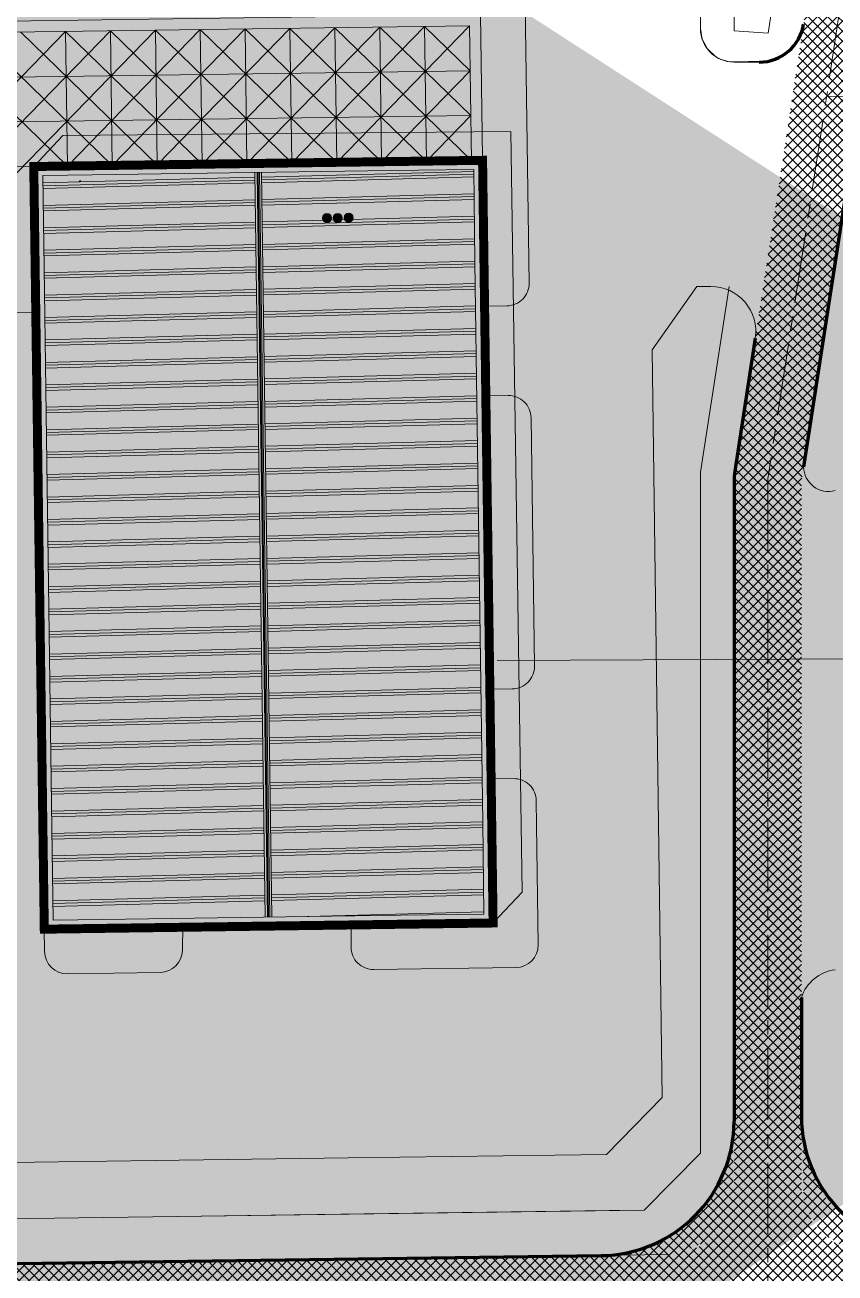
# Model space of a CAD drawing. Header units: millimetres. Extents: x 89040 to 596321, y -313033 to 2401191.
# Drawn here: x 595918.1 to 595990.3, y 1200620 to 1200731.3 of the extents above; entities that cross this region are included whole.
import ezdxf

# ---------------------------------------------------------------- set-up
doc = ezdxf.new("R2010")
doc.units = ezdxf.units.MM
doc.header["$MEASUREMENT"] = 0
doc.linetypes.add('CENTER', pattern=[50.800000000000004, 31.75, -6.349999999999999, 6.349999999999999, -6.349999999999999])
doc.layers.get('0').update_dxf_attribs({"color": 251, "lineweight": 9})
for name, color, linetype, lineweight in [('1', 8, 'Continuous', 13), ('4 duong di', 11, 'Continuous', 9), ('BONGDO', 251, 'Continuous', 9), ('CONGTRINH', 7, 'Continuous', 20), ('CONGTRINH2', 30, 'Continuous', 18), ('KICH THUOC', 1, 'Continuous', 9), ('KY HIEU', 9, 'Continuous', 9), ('LEDUONG', 6, 'Continuous', 20), ('LONGDUONG', 4, 'Continuous', 90), ('MANH', 8, 'Continuous', 9), ('tang cao', 7, 'Continuous', 5), ('THAY', 163, 'Continuous', 15), ('truc', 8, 'CENTER', 9), ('Tuong wc', 8, 'Continuous', 9), ('vat dung', 46, 'Continuous', 5)]:
    doc.layers.add(name, color=color, linetype=linetype, lineweight=lineweight)
doc.layers.add('DUONG NOI BO CONG TRINH', color=7, linetype='Continuous', lineweight=20, true_color=0x5e5e5e)
doc.styles.add('200_dim', font='VAVON.TTF', dxfattribs={"height": 400})
doc.styles.add('THAO', font='VHELVCN.TTF')
doc.styles.add('VN', font='VHELVCN.TTF')
doc.dimstyles.new('dim200', dxfattribs={"dimtxt": 1, "dimasz": 300, "dimexe": 200, "dimexo": 200, "dimgap": 50, "dimtad": 1, "dimdec": 0, "dimtxsty": '200_dim', "dimblk": 'STIK', "dimcen": -250, "dimdle": 100, "dimclrd": 256, "dimclre": 256, "dimclrt": 42, "dimadec": 0, "dimazin": 0, "dimtfac": 1, "dimtdec": 0, "dimtix": 1, "dimtmove": 2, "dimatfit": 3, "dimfxl": 1, "dimlwd": 9, "dimlwe": 9, "dimarcsym": 0})
doc.dimstyles.new('HOA75', dxfattribs={"dimscale": 0, "dimtxt": 450, "dimasz": 120, "dimexe": 150, "dimexo": 0, "dimgap": 50, "dimtad": 1, "dimdec": 0, "dimrnd": 0.001, "dimzin": 13, "dimdsep": 46, "dimtxsty": 'VN', "dimblk": 'TICKA', "dimcen": 0.09, "dimclrd": 9, "dimclre": 9, "dimclrt": 7, "dimadec": 0, "dimazin": 0, "dimtfac": 1, "dimtdec": 0, "dimtix": 1, "dimtmove": 2, "dimatfit": 3, "dimldrblk": 'PL1', "dimfxl": 1, "dimtolj": 1, "dimtzin": 13, "dimarcsym": 0})
doc.dimstyles.new('SK100-M', dxfattribs={"dimscale": 100, "dimtxt": 3.6, "dimasz": 1.5, "dimexe": 3, "dimexo": 2, "dimgap": 0.5, "dimtad": 1, "dimdec": 0, "dimtxsty": 'THAO', "dimblk": 'ARCHTICK', "dimcen": 0.091, "dimdle": 3, "dimclrd": 256, "dimclre": 256, "dimclrt": 9, "dimadec": 0, "dimazin": 0, "dimtfac": 1, "dimtdec": 0, "dimtmove": 2, "dimatfit": 3, "dimfxl": 55, "dimfxlon": 1, "dimlwe": -1, "dimarcsym": 0})
pattern_1 = [(45, (27179.21699432831, -3.795911343069747), (-0.4419417382415922, 0.4419417382415923), []), (135, (27179.21699432831, -3.795911343069747), (-0.4419417382415923, -0.4419417382415922), [])]
pattern_2 = [(181.5399999999797, (594650.3527654881, 1198136.11866812), (0.0537496686803299, -1.999277612818378), []), (181.5399999999797, (594650.3594841966, 1198135.868758418), (0.0537496686803299, -1.999277612818378), []), (181.5399999999797, (594650.3662029053, 1198135.618848717), (0.0537496686803299, -1.999277612818378), [])]

# ---------------------------------------------------------------- blocks, each defined once
blk = doc.blocks.new('STIK')
h = blk.add_hatch(color=256)
edge = h.paths.add_edge_path()
edge.add_line((-0.1621320343547268, -0.3742640687123639), (0.374264068712364, 0.1621320343565458))
edge.add_arc((0.2681980515335454, 0.2681980515344549), 0.1500000000005398, 315.0000000002456, 495.0000000002457)
edge.add_line((0.1621320343547268, 0.3742640687123639), (-0.374264068712364, -0.1621320343565458))
edge.add_arc((-0.2681980515335454, -0.2681980515344549), 0.1500000000005398, 135.0000000002456, 315.0000000002456)
for p, q in [((0, 0.2121320343567277), (0, 1)), ((-0.2121320343576372, 0), (-1, 0)), ((1, 0), (0.2121320343576372, 0)), ((0, -1), (0, -0.2121320343567277))]:
    blk.add_line(p, q)
blk.add_lwpolyline([(-0.1621320343547268, -0.3742640687123639), (0.3742640687123639, 0.1621320343565458, 0.9999999999999998), (0.1621320343547268, 0.3742640687123639), (-0.3742640687123639, -0.1621320343565458, 0.9999999999999998)], format="xyb", close=True)
blk = doc.blocks.new('_ARCHTICK')
at = {"color": 0, "linetype": 'ByBlock', "const_width": 0.15}
blk.add_lwpolyline([(-0.5, -0.5), (0.5, 0.5)], dxfattribs=at)
blk = doc.blocks.new('PL')
at = {"layer": '1', "ltscale": 100}
blk.add_line((4.029908342286944, 0), (-6.671398499514908, 0), dxfattribs=at)
at = {"layer": '1', "ltscale": 100, "const_width": 1.6}
blk.add_lwpolyline([(0, 0), (-2.566846419125795, -8.508275751170004)], dxfattribs=at)
blk = doc.blocks.new('PL1')
at = {"layer": '4 duong di', "ltscale": 100, "xscale": 0.25, "yscale": 0.25, "zscale": 0.25}
blk.add_blockref('PL', (0, 0), dxfattribs=at)
blk = doc.blocks.new('TICKA')
at = {"color": 0}
for p, q in [((0, 2.5), (0, -2.5)), ((-2.5, 0), (2.5, 0))]:
    blk.add_line(p, q, dxfattribs=at)
at = {"color": 0, "const_width": 0.5}
blk.add_lwpolyline([(-0.7071067811865533, -0.7071067811865462), (0.7071067811865533, 0.7071067811865462)], dxfattribs=at)
at = {"color": 0, "const_width": 0.25}
for points in [[(0.5821067811865533, 0.7071067811865462, 1), (0.8321067811865532, 0.7071067811865462, 1)], [(-0.8321067811865532, -0.7071067811865462, 1), (-0.5821067811865533, -0.7071067811865462, 1)]]:
    blk.add_lwpolyline(points, format="xyb", close=True, dxfattribs=at)

msp = doc.modelspace()

# ---------------------------------------------------------------- hatches: boundary and pattern name
at = {"layer": 'BONGDO'}
h = msp.add_hatch(dxfattribs=at)
h.set_pattern_fill('ANSI35', color=256, style=0)
h.set_pattern_definition([(45, (594650.3527654881, 1198136.11866812), (-0.1767766952966369, 0.1767766952966369), []), (45, (594650.5295421833, 1198136.11866812), (-0.1767766952966369, 0.1767766952966369), [0.3125, -0.0625, 0, -0.0625])])
h.paths.add_polyline_path([(595959.8108081764, 1200651.188654446), (595962.4104044015, 1200653.947728129), (595961.379492818, 1200721.756338998), (595921.476645409, 1200721.389757878), (595918.8770491839, 1200718.630684195), (595958.6183145869, 1200719.178675507), (595958.8738303522, 1200719.139885761)])
at = {"layer": 'DUONG NOI BO CONG TRINH'}
h = msp.add_hatch(dxfattribs=at)
h.set_pattern_fill('NET', color=256, scale=5, angle=45, style=0)
h.set_pattern_definition(pattern_1)
h.paths.add_polyline_path([(595998.6559202491, 1200617.010962626), (596052.6180359892, 1200617.659607114, -1.001505896176268), (596052.6420749613, 1200615.659753852), (595998.6799592212, 1200615.011109364, -1.001505896169876)], flags=16)
h.paths.add_polyline_path([(596078.6156593093, 1200618.01123476), (596120.7133969328, 1200618.580622515, -1), (596120.7404452122, 1200616.580805426), (596078.6427075886, 1200616.01141767, -1)], flags=16)
h.paths.add_polyline_path([(596146.9251532733, 1200618.93514639), (596194.750692297, 1200619.582004816, -1), (596194.7777405763, 1200617.582187727), (596146.9522015526, 1200616.935329301, -1)], flags=16)
edge = h.paths.add_edge_path()
edge.add_line((595975.3657731194, 1200621.615198485), (595814.2191544888, 1200619.435629782))
edge.add_line((595814.2191544888, 1200619.435629782), (595814.2191544888, 1200614.440191809))
edge.add_line((595814.2191544888, 1200614.440191809), (595970.654496543, 1200616.63223688))
edge.add_arc((595970.668994583, 1200615.632341982), 0.9999999999477333, -89.2251002501614, 90.83070561076909, ccw=False)
edge.add_line((595970.682518723, 1200614.632433438), (595814.219154489, 1200612.439995707))
edge.add_line((595814.2191544888, 1200612.439995707), (595814.2191544888, 1200607.434532218))
edge.add_line((595814.2191544888, 1200607.434532218), (595974.1899593043, 1200609.598197596))
edge.add_arc((595974.2846282816, 1200602.598837783), 7.000000000000224, -2.97859514830634e-11, 90.77489974443807, ccw=False)
edge.add_line((595981.2846282816, 1200602.598837783), (595981.2846282816, 1200568.116294836))
edge.add_line((595981.2846282816, 1200568.116294836), (595987.2846282816, 1200568.116294836))
edge.add_line((595987.2846282816, 1200568.116294836), (595987.2846282816, 1200602.869345315))
edge.add_arc((595994.2846282816, 1200602.869345315), 6.999999999999652, 90.77489974509882, 179.9999999999777, ccw=False)
edge.add_line((595994.1899593043, 1200609.868705127), (596214.8495064847, 1200612.853208601))
edge.add_arc((596214.9576996019, 1200604.853940244), 7.999999999999771, 0.7748997443783878, 90.77489974684738, ccw=False)
edge.add_line((596222.9569679591, 1200604.962133361), (596223.1216775174, 1200592.784316545))
edge.add_line((596223.1216775174, 1200592.784316545), (596232.2089020642, 1200584.085348516))
edge.add_line((596232.2089020642, 1200584.085348516), (596230.7125239094, 1200568.116294836))
edge.add_line((596230.7125239094, 1200568.116294836), (596235.7344274414, 1200568.116294836))
edge.add_line((596235.7344274414, 1200568.116294836), (596236.8020628274, 1200579.50988992))
edge.add_arc((596237.797701228, 1200579.41659375), 1.000000000025044, -5.353261999382028, 174.6467380006179, ccw=False)
edge.add_line((596238.7933396285, 1200579.32329758), (596237.7431888541, 1200568.116294836))
edge.add_line((596237.7431888541, 1200568.116294836), (596242.7650923858, 1200568.116294836))
edge.add_line((596242.7650923858, 1200568.116294836), (596246.7145287261, 1200610.263903525))
edge.add_line((596246.7145287261, 1200610.263903525), (596249.3857955426, 1200635.204781873))
edge.add_arc((596209.6132655388, 1200639.464577303), 40.00000000000047, 353.8866998375029, 369.972605474975)
edge.add_line((596249.0088921756, 1200646.391669181), (596246.000757934, 1200663.499473659))
edge.add_line((596246.000757934, 1200663.499473659), (596243.074904783, 1200681.545597674))
edge.add_line((596243.074904783, 1200681.545597674), (596240.9523005484, 1200693.978825386))
edge.add_line((596240.9523005484, 1200693.978825386), (596234.8613653866, 1200727.436002905))
edge.add_line((596234.8613653866, 1200727.436002905), (596233.1083690637, 1200738.302447849))
edge.add_line((596233.1083690637, 1200738.302447849), (596228.0437250029, 1200738.302447849))
edge.add_line((596228.0437250029, 1200738.302447849), (596229.9332017264, 1200726.58999043))
edge.add_line((596229.9332017264, 1200726.58999043), (596240.6511780344, 1200667.716726069))
edge.add_arc((596239.6270493247, 1200667.758979898), 1.025000000000214, 202.9981794380681, 357.6374124406359, ccw=False)
edge.add_line((596238.6835191245, 1200667.358510471), (596227.961936262, 1200726.25158544))
edge.add_line((596227.9619362621, 1200726.251585439), (596226.0178673784, 1200738.302447849))
edge.add_line((596226.0178673784, 1200738.302447849), (596220.9532233176, 1200738.302447849))
edge.add_line((596220.9532233176, 1200738.302447849), (596223.0337726017, 1200725.405572965))
edge.add_line((596223.0337726017, 1200725.405572964), (596234.5272601291, 1200662.272467408))
edge.add_line((596234.5272601291, 1200662.272467408), (596222.346572496, 1200650.091779775))
edge.add_line((596222.346572496, 1200650.091779775), (596222.5782920497, 1200632.959572611))
edge.add_arc((596214.5790236925, 1200632.851379494), 7.999999999999778, -89.2251003182783, 0.7748997451993205, ccw=False)
edge.add_line((596214.6872168008, 1200624.852111136), (596214.350045043, 1200624.847550762))
edge.add_arc((596214.2689002119, 1200630.84700203), 6.000000000000309, 180.7748997448345, 270.774899681999, ccw=False)
edge.add_line((596208.269448944, 1200630.765857192), (596207.3404592219, 1200699.450800349))
edge.add_line((596207.3404592219, 1200699.450800349), (596201.5986652263, 1200738.302447849))
edge.add_line((596201.5986652263, 1200738.302447849), (596196.5443571823, 1200738.302447849))
edge.add_line((596196.5443571823, 1200738.302447849), (596202.2479127671, 1200699.709539215))
edge.add_arc((596192.3553617847, 1200698.247542273), 10.00000000000323, 0.7748997448081241, 8.406756993279828, ccw=False)
edge.add_line((596202.3544472312, 1200698.382783669), (596203.2428579415, 1200632.698053583))
edge.add_arc((596195.2435895844, 1200632.589860466), 8.000000000000002, -89.39342007300291, 0.7748997448214254, ccw=False)
edge.add_line((596195.3282825375, 1200624.590308785), (596062.0721675436, 1200622.98373728))
edge.add_line((596062.0721675436, 1200622.98373728), (595993.3999588923, 1200621.859215063))
edge.add_arc((595993.2846282818, 1200627.858106531), 6.000000000000245, 179.9999999999696, 271.1013940364465, ccw=False)
edge.add_line((595987.2846282817, 1200627.858106531), (595987.2846282817, 1200690.089951259))
edge.add_arc((595993.2846282818, 1200690.089951259), 6.000000000000794, 171.2561994801889, 179.9999999999826, ccw=False)
edge.add_line((595987.3543604938, 1200691.002049919), (595994.6293489247, 1200738.302447849))
edge.add_line((595994.6293489247, 1200738.302447849), (595988.5587967527, 1200738.302447849))
edge.add_line((595988.5587967527, 1200738.302447849), (595981.3543604938, 1200691.460764849))
edge.add_arc((595987.2846282817, 1200690.54866619), 6.000000000000679, 171.2561994801625, 179.9999999999739)
edge.add_line((595981.2846282817, 1200690.54866619), (595981.2846282817, 1200627.614649753))
edge.add_arc((595975.2846282817, 1200627.614649753), 5.999999999999999, 270.7748997452253, 359.99999999996965, ccw=False)
h = msp.add_hatch(dxfattribs=at)
h.set_pattern_fill('NET', color=256, scale=5, angle=45, style=0)
h.set_pattern_definition(pattern_1)
h.paths.add_polyline_path([(595981.1872648015, 1200632.008515587), (595981.2702492594, 1200626.748464553), (595980.7644307812, 1200624.763164903), (595979.0829359848, 1200622.985240837), (595976.4122728751, 1200621.60243608), (595973.6756652112, 1200621.503675057), (595970.8402320519, 1200621.569490666), (595972.059461109, 1200621.859274209), (595974.096973734, 1200622.541260857), (595976.3886345789, 1200623.862795346), (595977.8270950246, 1200625.106338286), (595979.3495565223, 1200626.999735331), (595980.1864533473, 1200628.519047747), (595980.7394919787, 1200629.958280946)])
h = msp.add_hatch(dxfattribs=at)
h.set_pattern_fill('NET', color=256, scale=5, angle=45, style=0)
h.set_pattern_definition(pattern_1)
h.paths.add_polyline_path([(595987.3661890241, 1200632.560474123), (595987.5066677661, 1200625.90090994), (595989.2409547403, 1200623.468891543), (595991.2706221694, 1200622.216063213), (595995.440473524, 1200621.737000795), (595998.5769499668, 1200622.031779506), (595994.2963994436, 1200622.805620637), (595991.8241180122, 1200624.537511386), (595989.5361525231, 1200626.564180846), (595988.0970633319, 1200629.622613408)])
at = {"layer": 'KICH THUOC', "ltscale": 100}
h = msp.add_hatch(dxfattribs=at)
h.set_pattern_fill('PLAST', color=113, scale=8, angle=181.5399999999797, style=0)
h.set_pattern_definition(pattern_2)
h.paths.add_polyline_path([(595940.1016506159, 1200651.716961418), (595958.9998540884, 1200651.977548272), (595958.0843531843, 1200718.371236676), (595939.186149712, 1200718.110649822)])
at = {"layer": 'tang cao'}
h = msp.add_hatch(color=256, dxfattribs=at)
edge = h.paths.add_edge_path()
edge.add_arc((595945.004375289, 1200714.038842658), 0.399280375762523, 0.7900000000000001, 360.79)
h = msp.add_hatch(color=256, dxfattribs=at)
edge = h.paths.add_edge_path()
edge.add_arc((595945.9576909586, 1200714.051987904), 0.399280375762523, 0.7900000000000001, 360.79)
h = msp.add_hatch(color=256, dxfattribs=at)
edge = h.paths.add_edge_path()
edge.add_arc((595946.9372450797, 1200714.065494951), 0.399280375762523, 0.7900000000000001, 360.79)
at = {"layer": 'Tuong wc', "ltscale": 100}
h = msp.add_hatch(dxfattribs=at)
h.set_pattern_fill('PLAST', color=134, scale=8, angle=181.5399999999797, style=0)
h.set_pattern_definition(pattern_2)
h.paths.add_polyline_path([(595939.5017076484, 1200651.708688819), (595920.6035041759, 1200651.448101966), (595919.6880032718, 1200717.84179037), (595938.5862067443, 1200718.102377224)])

# ---------------------------------------------------------------- linework, layer by layer
at = {"layer": 'BONGDO'}
msp.add_lwpolyline([(595959.8108081764, 1200651.188654446), (595962.4104044015, 1200653.947728129), (595961.379492818, 1200721.756338998), (595921.476645409, 1200721.389757878), (595918.8770491839, 1200718.630684195), (595958.6183145869, 1200719.178675507), (595958.8738303522, 1200719.139885761), (595959.8108081764, 1200651.188654446)], dxfattribs=at)
at = {"layer": 'CONGTRINH', "const_width": 0.8}
msp.add_lwpolyline([(595959.6767500852, 1200660.910776067), (595959.009427137, 1200709.306175446), (595959.0083661189, 1200709.383122294), (595958.8744136947, 1200719.097580759), (595958.8732470095, 1200719.182190764), (595949.8741025052, 1200719.058101786), (595949.8741025052, 1200719.058101786), (595924.876478859, 1200718.713410181), (595924.876478859, 1200718.713410181), (595918.8770491839, 1200718.630684195), (595919.0121682932, 1200708.831615726), (595919.0121682932, 1200708.831615726), (595919.6794912374, 1200660.436216347), (595919.6794912412, 1200660.436216347), (595919.8146103508, 1200650.637147878), (595925.8140400258, 1200650.719873863), (595925.8140400258, 1200650.719873863), (595950.8116636719, 1200651.064565469), (595950.8116636719, 1200651.064565469), (595959.8108081763, 1200651.188654446), (595959.675689067, 1200660.987722915)], close=True, dxfattribs=at)
at = {"layer": 'CONGTRINH2'}
msp.add_lwpolyline([(595958.8878562601, 1200660.099821979), (595958.1984730491, 1200710.095069271), (595958.197412031, 1200710.172016119), (595958.0843531843, 1200718.371236676), (595950.6850565929, 1200718.269207961), (595950.6850565929, 1200718.269207961), (595924.087585034, 1200717.902456093), (595924.087585034, 1200717.902456093), (595919.6880032718, 1200717.84179037), (595919.8010621183, 1200709.642569814), (595919.8010621185, 1200709.642569814), (595920.4904453252, 1200659.647322522), (595920.4904453292, 1200659.647322522), (595920.6035041759, 1200651.448101966), (595925.0030859379, 1200651.508767688), (595925.0030859379, 1200651.508767688), (595951.600557497, 1200651.875519557), (595951.600557497, 1200651.875519557), (595958.9998540884, 1200651.977548271), (595958.8867952419, 1200660.176768828)], close=True, dxfattribs=at)
at = {"layer": 'LEDUONG'}
for p, q in [((595993.0168409297, 1200787.02239203), (595984.3249571469, 1200730.509647631)), ((595981.2846282817, 1200730.742088338), (595984.3249571469, 1200730.509647631)), ((595983.5335525682, 1200727.942342335), (595981.2846282817, 1200727.942342335)), ((595979.2258305321, 1200707.934467352), (595977.9722163901, 1200707.934467352)), ((595980.8528050607, 1200707.934467352), (595978.3078723525, 1200691.387866495)), ((595973.9935095255, 1200702.281704212), (595974.8661438903, 1200635.621156962)), ((595959.1940261362, 1200695.731418977), (595959.1976394182, 1200695.656699519)), ((595978.2846282817, 1200691.083833608), (595978.2846282817, 1200662.360887466)), ((595969.9320491968, 1200630.553960792), (595974.8661438903, 1200635.621156962)), ((595946.8854718364, 1200630.242229476), (595969.9320491968, 1200630.553960792)), ((595931.7203245142, 1200625.025243211), (595948.309300527, 1200625.249615359)), ((595948.3236746284, 1200625.249809774), (595972.3657731194, 1200625.57498821))]:
    msp.add_line(p, q, dxfattribs=at)
for points in [[(595981.2846282817, 1200730.742088338), (595981.2846282817, 1200824.920492814), (595986.6094739122, 1200830.538967797), (596032.2608406512, 1200832.22558641)], [(595978.2846282817, 1200801.457649026), (595978.2846282817, 1200730.942342335), (595978.4420491311, 1200729.983309607), (595978.9086932096, 1200729.110694843), (595979.658818503, 1200728.421084204), (595980.1455936278, 1200728.166986492), (595980.893901459, 1200727.967895739), (595984.2799468744, 1200728.012597364), (595984.2799468744, 1200728.012597364)], [(595978.2846282817, 1200730.942342335), (595978.2846282817, 1200744.98115943)], [(595977.9722163901, 1200707.934467352), (595973.9935095255, 1200702.281704212)], [(595903.1653187645, 1200624.638178462), (595973.2850863868, 1200625.587433528), (595978.2846282817, 1200630.655115447), (595978.2846282817, 1200662.360887466)], [(595946.8854718364, 1200630.242229476), (595908.1607111399, 1200629.717649768), (595903.1653187645, 1200624.638178462)]]:
    msp.add_lwpolyline(points, dxfattribs=at)
for points in [[(595959.0524866444, 1200706.18342647), (595961.0522965356, 1200706.211001799, 0.4142135623730956), (595963.0245310984, 1200708.238387018), (595962.6246888362, 1200737.235630442, 0.4142135623731008), (595961.6109962263, 1200738.221747723), (595947.6123269873, 1200738.028720425, 0.4142135623731507), (595946.6262097061, 1200737.015027814), (595946.695148027, 1200732.015503086)], [(595959.5233892642, 1200672.032764609), (595961.5231991555, 1200672.060339937, 0.4142135623730956), (595963.4954337183, 1200674.087725157), (595963.189983069, 1200696.239527671, 0.4142135623730956), (595961.1625978493, 1200698.211762234), (595959.162787958, 1200698.184186905)], [(595947.1497743165, 1200650.945166146), (595947.1589881, 1200649.031954685, 0.4168439263115918), (595949.1865402362, 1200647.041776429), (595961.8657687244, 1200647.216609992, 0.414213562374793), (595963.8380032873, 1200649.243995212), (595963.660885689, 1200662.088865809, 0.4142135623730956), (595961.633500469, 1200664.061100372), (595959.6336905779, 1200664.033525044)], [(595932.149494027, 1200650.967248489), (595932.1192472423, 1200648.751748541, -0.4061993346627509), (595930.1470089315, 1200646.779240809), (595921.8695708988, 1200646.665103424, -0.4142135623730835), (595919.8421856791, 1200648.637337987), (595919.8146103508, 1200650.637147878)]]:
    msp.add_lwpolyline(points, format="xyb", dxfattribs=at)
for centre, radius, start, end in [((595981.2846282817, 1200730.942342335), 3, 180, 270), ((595979.2258305321, 1200703.934467352), 4, 351.2561994830768, 90), ((595980.2846282817, 1200691.083833608), 2, 171.2561994830769, 180), ((595989.7061482932, 1200691.877915624), 2.222246485499424, 180.8278626071055, 285.254742037494), ((595990.7360685995, 1200643.419610984), 3.628979766685342, 97.14603204663884, 162.003855985801)]:
    msp.add_arc(centre, radius, start, end, dxfattribs=at)
at = {"layer": 'LONGDUONG', "linetype": 'ByBlock'}
msp.add_line((595983.1793423909, 1200703.326401579), (595981.3543604938, 1200691.460764849), dxfattribs=at)
at = {"layer": 'LONGDUONG'}
for p, q in [((595981.2846282817, 1200690.54866619), (595981.2846282817, 1200633.534046275)), ((595987.2846282817, 1200644.540795126), (595987.2846282817, 1200633.957186571)), ((595914.0579923169, 1200620.785987662), (595969.4469179572, 1200621.53514374))]:
    msp.add_line(p, q, dxfattribs=at)
at = {"layer": 'LONGDUONG', "flags": 128}
msp.add_lwpolyline([(596017.0113114773, 1200722.419178499), (595998.867424699, 1200722.111727389, 0.3653811663367072), (595991.0959428237, 1200715.329007242), (595987.4841337745, 1200691.845807661)], format="xyb", dxfattribs=at)
at = {"layer": 'LONGDUONG'}
for centre, radius, start, end in [((595983.5335525682, 1200731.942342335), 4, 270, 351.2561994830768), ((595969.2846282817, 1200633.534046275), 12, 270.7748997465428, 0), ((595999.2846282817, 1200633.957186571), 12, 180, 270.9381468903415)]:
    msp.add_arc(centre, radius, start, end, dxfattribs=at)
at = {"layer": 'LONGDUONG', "linetype": 'ByBlock'}
msp.add_arc((595987.2846282817, 1200690.54866619), 6, 171.2561994830769, 180, dxfattribs=at)
at = {"layer": 'tang cao', "lineweight": 9}
for points in [[(595901.6994254732, 1200731.395058197), (595958.6940073747, 1200732.180955057), (595959.8086021501, 1200651.348639238)], [(595869.0610415367, 1200704.942536691), (595919.0562888188, 1200705.631919902)]]:
    msp.add_lwpolyline(points, dxfattribs=at)
at = {"layer": 'tang cao', "color": 8, "lineweight": 9}
for points in [[(595901.7132131376, 1200730.395153251), (595957.7078900934, 1200731.167262447), (595957.873342064, 1200719.1684031)], [(595929.876003586, 1200718.782348501), (595941.7094109631, 1200730.94665982)], [(595933.8756233687, 1200718.837499159), (595945.7090307458, 1200731.001810477)], [(595937.8752431511, 1200718.892649815), (595949.7086505282, 1200731.056961133)], [(595941.7094109631, 1200730.94665982), (595941.8748629336, 1200718.947800472)], [(595941.7094109631, 1200730.94665982), (595953.8737222813, 1200719.113252443)], [(595941.8748629336, 1200718.947800472), (595953.7082703108, 1200731.11211179)], [(595945.7090307458, 1200731.001810477), (595945.8744827162, 1200719.002951129)], [(595945.7090307458, 1200731.001810477), (595957.873342064, 1200719.1684031)], [(595945.8744827162, 1200719.002951129), (595957.7078900934, 1200731.167262447)], [(595949.7086505282, 1200731.056961133), (595949.8741024988, 1200719.058101786)], [(595949.7086505282, 1200731.056961133), (595957.818191407, 1200723.168022882)], [(595953.7082703108, 1200731.11211179), (595953.8737222813, 1200719.113252443)], [(595953.7082703108, 1200731.11211179), (595957.7630407502, 1200727.167642664)], [(595898.0444972961, 1200706.342283899), (595921.7113120502, 1200730.670906535)], [(595902.0441170787, 1200706.397434556), (595925.7109318328, 1200730.726057192)], [(595906.0437368612, 1200706.452585212), (595929.7105516155, 1200730.781207849)], [(595909.7124527026, 1200730.505454565), (595921.8767640215, 1200718.672047188)], [(595913.7120724851, 1200730.560605222), (595925.8763838034, 1200718.727197845)], [(595917.7116922677, 1200730.615755879), (595929.876003586, 1200718.782348501)], [(595921.7113120502, 1200730.670906535), (595921.8767640209, 1200718.672047188)], [(595921.7113120502, 1200730.670906535), (595933.8756233687, 1200718.837499159)], [(595921.8767640209, 1200718.672047188), (595933.7101713979, 1200730.836358506)], [(595925.7109318328, 1200730.726057192), (595925.8763838034, 1200718.727197845)], [(595925.7109318328, 1200730.726057192), (595937.8752431511, 1200718.892649815)], [(595925.8763838034, 1200718.727197845), (595937.7097911804, 1200730.891509163)], [(595929.7105516155, 1200730.781207849), (595929.876003586, 1200718.782348501)], [(595929.7105516155, 1200730.781207849), (595941.8748629336, 1200718.947800472)], [(595933.7101713979, 1200730.836358506), (595933.8756233687, 1200718.837499159)], [(595933.7101713979, 1200730.836358506), (595945.8744827162, 1200719.002951129)], [(595937.7097911804, 1200730.891509163), (595937.8752431511, 1200718.892649815)], [(595937.7097911804, 1200730.891509163), (595949.8741024988, 1200719.058101786)], [(595901.7683637943, 1200726.395533468), (595957.7630407502, 1200727.167642664)], [(595949.8741025052, 1200719.058101786), (595957.7630407502, 1200727.167642664)], [(595901.8235144512, 1200722.395913686), (595957.818191407, 1200723.168022882)], [(595957.818191407, 1200723.168022882), (595953.8737222813, 1200719.113252443)], [(595869.8817068476, 1200717.955088648), (595918.8770491839, 1200718.630684195)]]:
    msp.add_lwpolyline(points, dxfattribs=at)
at = {"layer": 'tang cao'}
msp.add_lwpolyline([(595959.6767500852, 1200660.910776067), (595959.8108081763, 1200651.188654446)], dxfattribs=at)
for centre in [(595945.004375289, 1200714.038842658), (595945.9576909586, 1200714.051987904), (595946.9372450797, 1200714.065494951)]:
    msp.add_circle(centre, 0.399280375762523, dxfattribs=at)
at = {"layer": 'truc', "color": 171, "ltscale": 0.2}
for p, q in [((596001.5686336237, 1200803.154880095), (595984.2846282818, 1200690.778023655)), ((595989.529622989, 1200724.879842394), (596200.4953122875, 1200728.668347805)), ((595984.2846282818, 1200690.778023655), (595984.2846282816, 1200472.058760218))]:
    msp.add_line(p, q, dxfattribs=at)
at = {"layer": 'vat dung'}
for p, q in [((595939.5017076484, 1200651.708688819), (595938.5862067443, 1200718.102377224)), ((595939.7016886376, 1200651.711446352), (595938.7861877336, 1200718.105134756)), ((595939.8016791322, 1200651.712825119), (595938.886178228, 1200718.106513523)), ((595939.9016696267, 1200651.714203885), (595938.9861687226, 1200718.107892289)), ((595940.1016506159, 1200651.716961418), (595939.186149712, 1200718.110649822)), ((595922.927954668, 1200717.282244603), (595923.026529715, 1200717.385667162)), ((595959.8767310743, 1200660.9135336), (595959.2094081262, 1200709.308932979)), ((595981.284671067, 1200691.01790364), (595981.2674054505, 1200690.560516131)), ((595981.3367531094, 1200691.47264411), (595981.284671067, 1200691.01790364)), ((595975.3776136469, 1200621.624559108), (595933.7036020275, 1200621.041704656))]:
    msp.add_line(p, q, dxfattribs=at)
at = {"layer": 'vat dung', "color": 9}
msp.add_line((595959.2094081262, 1200709.308932979), (595959.8767310743, 1200660.9135336), dxfattribs=at)
at = {"layer": 'vat dung'}
for points in [[(595959.6767500852, 1200660.910776067), (595959.009427137, 1200709.306175446)], [(595959.7426729833, 1200670.635655222), (595959.2959526625, 1200703.032575467)]]:
    msp.add_lwpolyline(points, dxfattribs=at)

# ---------------------------------------------------------------- leaders
at = {"layer": 'KY HIEU', "color": 8}
for points in [[(596073.102831178, 1200661.054091601), (596071.9861781197, 1200661.539826974)], [(596090.0951863896, 1200681.372724333), (596088.5923770755, 1200681.356986375)], [(596082.7521133237, 1200666.348582878), (596081.2493040095, 1200666.33284492)], [(596080.3371410317, 1200686.463975122), (596079.230905348, 1200685.954960862)]]:
    msp.add_leader(points, dimstyle='SK100-M', override={"dimasz": 2.1, "dimgap": 0.5, "dimtad": 0}, dxfattribs=at)
at = {"layer": 'MANH'}
msp.add_leader([(596160.3243393612, 1200675.465654242), (596157.6914925697, 1200675.454166208)], dimstyle='HOA75', override={"dimscale": 1, "dimtad": 0}, dxfattribs=at)
at = {"layer": 'THAY'}
msp.add_leader([(596023.7333387436, 1200778.519812946), (596023.1514165293, 1200778.510297865), (596019.5838918913, 1200778.451964837)], dimstyle='dim200', override={"dimtad": 0}, dxfattribs=at)

doc.saveas('drawing.dxf')
